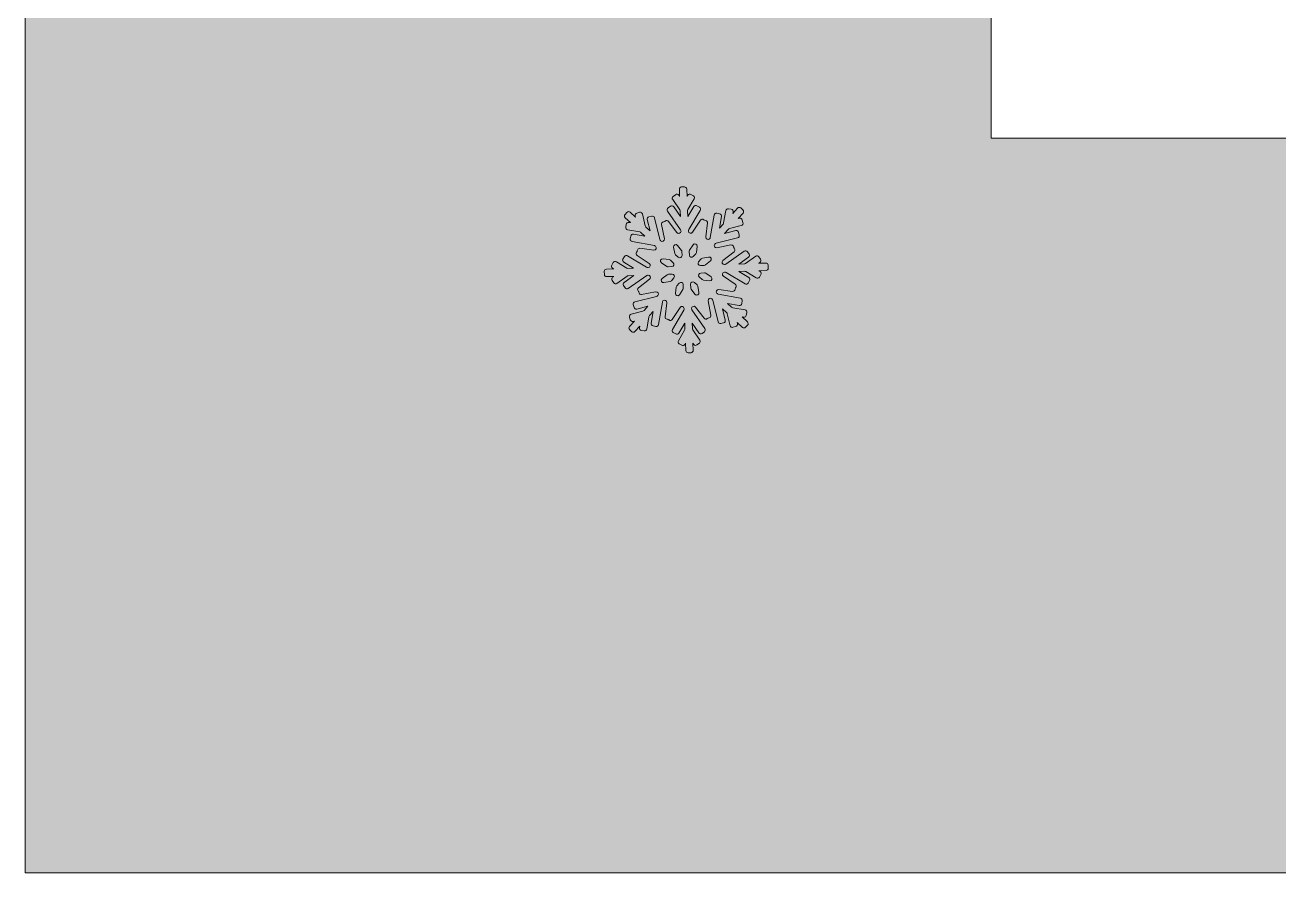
# Model space of a CAD drawing. Header units: millimetres. Extents: x 66 to 235, y -115 to -12.
# Drawn here: x 161.42 to 197.97, y -111.24 to -86.54 of the extents above; entities that cross this region are included whole.
import ezdxf

# ---------------------------------------------------------------- set-up
doc = ezdxf.new("R2010")
doc.units = ezdxf.units.MM
doc.header["$MEASUREMENT"] = 0
doc.layers.add('engraving', color=7, linetype='Continuous')
doc.layers.add('Layer 1', color=7, linetype='Continuous')

# ---------------------------------------------------------------- blocks, each defined once
blk = doc.blocks.new('block 2')
at = {"layer": 'engraving', "lineweight": 0}
for points, knots in [([(183.08, -93.535), (183.079, -93.499), (183.049, -93.471), (183.012, -93.472), (183.012, -93.472), (182.804, -93.48), (182.804, -93.48), (182.804, -93.48), (182.842, -93.453), (182.842, -93.453), (182.872, -93.432), (182.879, -93.392), (182.858, -93.362), (182.858, -93.362), (182.81, -93.292), (182.81, -93.292), (182.789, -93.262), (182.748, -93.254), (182.718, -93.275), (182.718, -93.275), (182.422, -93.484), (182.422, -93.484), (182.412, -93.492), (182.399, -93.496), (182.387, -93.496), (182.387, -93.496), (182.227, -93.503), (182.227, -93.503), (182.227, -93.503), (182.509, -93.304), (182.509, -93.304), (182.538, -93.283), (182.545, -93.242), (182.525, -93.213), (182.525, -93.213), (182.476, -93.143), (182.476, -93.143), (182.455, -93.113), (182.414, -93.105), (182.384, -93.126), (182.384, -93.126), (181.846, -93.507), (181.846, -93.507), (181.835, -93.514), (181.823, -93.518), (181.81, -93.519), (181.81, -93.519), (181.807, -93.519), (181.807, -93.519), (181.744, -93.521), (181.714, -93.441), (181.764, -93.402), (181.764, -93.402), (182.087, -93.147), (182.087, -93.147), (182.115, -93.125), (182.121, -93.084), (182.099, -93.056), (182.099, -93.056), (182.088, -93.042), (182.088, -93.042), (182.082, -93.034), (182.078, -93.025), (182.076, -93.015), (182.076, -93.015), (182.073, -92.998), (182.073, -92.998), (182.066, -92.963), (182.031, -92.94), (181.995, -92.947), (181.995, -92.947), (181.588, -93.028), (181.588, -93.028), (181.525, -93.041), (181.484, -92.966), (181.526, -92.92), (181.526, -92.92), (181.533, -92.912), (181.533, -92.912), (181.542, -92.903), (181.553, -92.896), (181.566, -92.893), (181.566, -92.893), (182.191, -92.736), (182.191, -92.736), (182.226, -92.727), (182.248, -92.692), (182.239, -92.656), (182.239, -92.656), (182.218, -92.573), (182.218, -92.573), (182.209, -92.538), (182.174, -92.517), (182.139, -92.525), (182.139, -92.525), (181.811, -92.608), (181.811, -92.608), (181.811, -92.608), (181.924, -92.484), (181.924, -92.484), (181.933, -92.474), (181.944, -92.468), (181.956, -92.465), (181.956, -92.465), (182.299, -92.378), (182.299, -92.378), (182.334, -92.37), (182.356, -92.334), (182.347, -92.299), (182.347, -92.299), (182.326, -92.216), (182.326, -92.216), (182.318, -92.181), (182.282, -92.159), (182.247, -92.168), (182.247, -92.168), (182.202, -92.179), (182.202, -92.179), (182.202, -92.179), (182.349, -92.018), (182.349, -92.018), (182.373, -91.992), (182.371, -91.951), (182.345, -91.926), (182.345, -91.926), (182.283, -91.868), (182.283, -91.868), (182.256, -91.843), (182.214, -91.845), (182.19, -91.872), (182.19, -91.872), (182.049, -92.026), (182.049, -92.026), (182.049, -92.026), (182.057, -91.98), (182.057, -91.98), (182.064, -91.944), (182.04, -91.91), (182.004, -91.904), (182.004, -91.904), (181.921, -91.889), (181.921, -91.889), (181.886, -91.882), (181.851, -91.906), (181.845, -91.942), (181.845, -91.942), (181.782, -92.303), (181.782, -92.303), (181.78, -92.315), (181.775, -92.327), (181.766, -92.336), (181.766, -92.336), (181.659, -92.454), (181.659, -92.454), (181.659, -92.454), (181.718, -92.113), (181.718, -92.113), (181.724, -92.077), (181.7, -92.043), (181.665, -92.037), (181.665, -92.037), (181.582, -92.022), (181.582, -92.022), (181.546, -92.015), (181.512, -92.039), (181.506, -92.075), (181.506, -92.075), (181.391, -92.731), (181.391, -92.731), (181.389, -92.743), (181.384, -92.755), (181.375, -92.764), (181.375, -92.764), (181.375, -92.764), (181.375, -92.764), (181.332, -92.811), (181.254, -92.775), (181.262, -92.712), (181.262, -92.712), (181.311, -92.303), (181.311, -92.303), (181.316, -92.267), (181.29, -92.235), (181.254, -92.23), (181.254, -92.23), (181.239, -92.228), (181.239, -92.228), (181.229, -92.227), (181.219, -92.223), (181.21, -92.217), (181.21, -92.217), (181.197, -92.209), (181.197, -92.209), (181.167, -92.188), (181.126, -92.196), (181.106, -92.227), (181.106, -92.227), (180.877, -92.573), (180.877, -92.573), (180.842, -92.626), (180.759, -92.603), (180.756, -92.54), (180.756, -92.54), (180.756, -92.533), (180.756, -92.533), (180.756, -92.52), (180.759, -92.507), (180.765, -92.496), (180.765, -92.496), (181.097, -91.937), (181.097, -91.937), (181.116, -91.906), (181.106, -91.866), (181.075, -91.847), (181.075, -91.847), (181.003, -91.803), (181.003, -91.803), (180.972, -91.784), (180.931, -91.794), (180.912, -91.825), (180.912, -91.825), (180.739, -92.117), (180.739, -92.117), (180.739, -92.117), (180.733, -91.949), (180.733, -91.949), (180.732, -91.937), (180.735, -91.924), (180.742, -91.913), (180.742, -91.913), (180.924, -91.606), (180.924, -91.606), (180.942, -91.575), (180.932, -91.535), (180.902, -91.516), (180.902, -91.516), (180.829, -91.472), (180.829, -91.472), (180.798, -91.453), (180.757, -91.463), (180.739, -91.495), (180.739, -91.495), (180.716, -91.534), (180.716, -91.534), (180.716, -91.534), (180.707, -91.316), (180.707, -91.316), (180.705, -91.28), (180.675, -91.252), (180.639, -91.253), (180.639, -91.253), (180.555, -91.256), (180.555, -91.256), (180.518, -91.258), (180.49, -91.288), (180.492, -91.324), (180.492, -91.324), (180.5, -91.534), (180.5, -91.534), (180.5, -91.534), (180.475, -91.497), (180.475, -91.497), (180.454, -91.467), (180.413, -91.46), (180.383, -91.481), (180.383, -91.481), (180.314, -91.53), (180.314, -91.53), (180.284, -91.551), (180.277, -91.591), (180.298, -91.621), (180.298, -91.621), (180.506, -91.922), (180.506, -91.922), (180.513, -91.932), (180.517, -91.944), (180.517, -91.957), (180.517, -91.957), (180.524, -92.118), (180.524, -92.118), (180.524, -92.118), (180.328, -91.835), (180.328, -91.835), (180.307, -91.805), (180.266, -91.797), (180.236, -91.818), (180.236, -91.818), (180.167, -91.867), (180.167, -91.867), (180.138, -91.888), (180.131, -91.928), (180.151, -91.958), (180.151, -91.958), (180.529, -92.505), (180.529, -92.505), (180.536, -92.515), (180.54, -92.527), (180.541, -92.54), (180.541, -92.54), (180.541, -92.541), (180.541, -92.541), (180.543, -92.605), (180.462, -92.634), (180.423, -92.584), (180.423, -92.584), (180.175, -92.261), (180.175, -92.261), (180.152, -92.232), (180.111, -92.227), (180.082, -92.249), (180.082, -92.249), (180.07, -92.259), (180.07, -92.259), (180.062, -92.265), (180.052, -92.27), (180.042, -92.272), (180.042, -92.272), (180.027, -92.275), (180.027, -92.275), (179.991, -92.282), (179.968, -92.316), (179.975, -92.352), (179.975, -92.352), (180.056, -92.763), (180.056, -92.763), (180.069, -92.826), (179.994, -92.867), (179.947, -92.824), (179.947, -92.824), (179.943, -92.82), (179.943, -92.82), (179.934, -92.812), (179.927, -92.8), (179.924, -92.788), (179.924, -92.788), (179.767, -92.154), (179.767, -92.154), (179.759, -92.118), (179.723, -92.097), (179.688, -92.106), (179.688, -92.106), (179.606, -92.126), (179.606, -92.126), (179.571, -92.135), (179.55, -92.171), (179.558, -92.206), (179.558, -92.206), (179.64, -92.537), (179.64, -92.537), (179.64, -92.537), (179.519, -92.424), (179.519, -92.424), (179.51, -92.415), (179.503, -92.404), (179.5, -92.391), (179.5, -92.391), (179.414, -92.043), (179.414, -92.043), (179.405, -92.008), (179.37, -91.987), (179.334, -91.995), (179.334, -91.995), (179.253, -92.016), (179.253, -92.016), (179.217, -92.025), (179.196, -92.06), (179.205, -92.095), (179.205, -92.095), (179.216, -92.14), (179.216, -92.14), (179.216, -92.14), (179.058, -91.993), (179.058, -91.993), (179.032, -91.968), (178.99, -91.97), (178.965, -91.997), (178.965, -91.997), (178.908, -92.059), (178.908, -92.059), (178.884, -92.086), (178.885, -92.127), (178.912, -92.152), (178.912, -92.152), (179.066, -92.296), (179.066, -92.296), (179.066, -92.296), (179.021, -92.288), (179.021, -92.288), (178.985, -92.281), (178.951, -92.305), (178.944, -92.341), (178.944, -92.341), (178.93, -92.425), (178.93, -92.425), (178.923, -92.461), (178.947, -92.495), (178.983, -92.501), (178.983, -92.501), (179.339, -92.565), (179.339, -92.565), (179.351, -92.568), (179.363, -92.573), (179.372, -92.582), (179.372, -92.582), (179.49, -92.692), (179.49, -92.692), (179.49, -92.692), (179.153, -92.631), (179.153, -92.631), (179.117, -92.625), (179.083, -92.649), (179.077, -92.685), (179.077, -92.685), (179.062, -92.769), (179.062, -92.769), (179.056, -92.805), (179.08, -92.838), (179.115, -92.845), (179.115, -92.845), (179.763, -92.962), (179.763, -92.962), (179.776, -92.964), (179.787, -92.97), (179.796, -92.979), (179.796, -92.979), (179.799, -92.982), (179.799, -92.982), (179.846, -93.025), (179.809, -93.103), (179.746, -93.095), (179.746, -93.095), (179.342, -93.043), (179.342, -93.043), (179.306, -93.039), (179.273, -93.064), (179.269, -93.1), (179.269, -93.1), (179.267, -93.117), (179.267, -93.117), (179.266, -93.127), (179.262, -93.137), (179.257, -93.145), (179.257, -93.145), (179.247, -93.159), (179.247, -93.159), (179.228, -93.189), (179.236, -93.229), (179.265, -93.25), (179.265, -93.25), (179.613, -93.485), (179.613, -93.485), (179.666, -93.521), (179.642, -93.603), (179.579, -93.605), (179.579, -93.605), (179.571, -93.606), (179.571, -93.606), (179.558, -93.606), (179.545, -93.603), (179.534, -93.596), (179.534, -93.596), (178.981, -93.259), (178.981, -93.259), (178.95, -93.24), (178.909, -93.25), (178.89, -93.282), (178.89, -93.282), (178.847, -93.355), (178.847, -93.355), (178.829, -93.386), (178.839, -93.426), (178.869, -93.444), (178.869, -93.444), (179.16, -93.622), (179.16, -93.622), (179.16, -93.622), (178.994, -93.628), (178.994, -93.628), (178.981, -93.628), (178.969, -93.625), (178.958, -93.618), (178.958, -93.618), (178.655, -93.434), (178.655, -93.434), (178.623, -93.415), (178.583, -93.425), (178.564, -93.456), (178.564, -93.456), (178.521, -93.53), (178.521, -93.53), (178.502, -93.561), (178.512, -93.6), (178.543, -93.619), (178.543, -93.619), (178.584, -93.644), (178.584, -93.644), (178.584, -93.644), (178.368, -93.652), (178.368, -93.652), (178.332, -93.654), (178.303, -93.684), (178.305, -93.72), (178.305, -93.72), (178.308, -93.806), (178.308, -93.806), (178.31, -93.842), (178.34, -93.87), (178.376, -93.869), (178.376, -93.869), (178.585, -93.861), (178.585, -93.861), (178.585, -93.861), (178.547, -93.888), (178.547, -93.888), (178.517, -93.909), (178.51, -93.95), (178.53, -93.979), (178.53, -93.979), (178.579, -94.049), (178.579, -94.049), (178.6, -94.079), (178.641, -94.087), (178.671, -94.066), (178.671, -94.066), (178.967, -93.857), (178.967, -93.857), (178.977, -93.849), (178.989, -93.845), (179.002, -93.845), (179.002, -93.845), (179.162, -93.839), (179.162, -93.839), (179.162, -93.839), (178.88, -94.037), (178.88, -94.037), (178.851, -94.058), (178.844, -94.099), (178.864, -94.128), (178.864, -94.128), (178.913, -94.199), (178.913, -94.199), (178.933, -94.229), (178.975, -94.236), (179.004, -94.215), (179.004, -94.215), (179.543, -93.834), (179.543, -93.834), (179.554, -93.827), (179.566, -93.823), (179.578, -93.822), (179.578, -93.822), (179.582, -93.822), (179.582, -93.822), (179.645, -93.82), (179.675, -93.9), (179.625, -93.939), (179.625, -93.939), (179.302, -94.194), (179.302, -94.194), (179.273, -94.216), (179.268, -94.257), (179.29, -94.285), (179.29, -94.285), (179.301, -94.299), (179.301, -94.299), (179.307, -94.307), (179.311, -94.316), (179.313, -94.326), (179.313, -94.326), (179.316, -94.343), (179.316, -94.343), (179.323, -94.378), (179.358, -94.401), (179.393, -94.394), (179.393, -94.394), (179.801, -94.313), (179.801, -94.313), (179.863, -94.301), (179.905, -94.375), (179.863, -94.422), (179.863, -94.422), (179.856, -94.429), (179.856, -94.429), (179.847, -94.439), (179.836, -94.445), (179.823, -94.448), (179.823, -94.448), (179.198, -94.605), (179.198, -94.605), (179.163, -94.614), (179.141, -94.65), (179.15, -94.685), (179.15, -94.685), (179.171, -94.768), (179.171, -94.768), (179.179, -94.803), (179.215, -94.825), (179.25, -94.816), (179.25, -94.816), (179.578, -94.734), (179.578, -94.734), (179.578, -94.734), (179.465, -94.857), (179.465, -94.857), (179.456, -94.867), (179.445, -94.874), (179.432, -94.877), (179.432, -94.877), (179.09, -94.963), (179.09, -94.963), (179.055, -94.971), (179.033, -95.007), (179.042, -95.042), (179.042, -95.042), (179.063, -95.125), (179.063, -95.125), (179.071, -95.161), (179.107, -95.182), (179.142, -95.173), (179.142, -95.173), (179.187, -95.162), (179.187, -95.162), (179.187, -95.162), (179.04, -95.323), (179.04, -95.323), (179.016, -95.349), (179.017, -95.39), (179.044, -95.415), (179.044, -95.415), (179.106, -95.473), (179.106, -95.473), (179.132, -95.498), (179.174, -95.496), (179.199, -95.469), (179.199, -95.469), (179.339, -95.316), (179.339, -95.316), (179.339, -95.316), (179.331, -95.362), (179.331, -95.362), (179.325, -95.397), (179.349, -95.431), (179.384, -95.437), (179.384, -95.437), (179.467, -95.452), (179.467, -95.452), (179.503, -95.459), (179.537, -95.435), (179.544, -95.399), (179.544, -95.399), (179.607, -95.038), (179.607, -95.038), (179.609, -95.026), (179.614, -95.015), (179.623, -95.005), (179.623, -95.005), (179.73, -94.887), (179.73, -94.887), (179.73, -94.887), (179.671, -95.229), (179.671, -95.229), (179.665, -95.264), (179.688, -95.298), (179.724, -95.304), (179.724, -95.304), (179.807, -95.319), (179.807, -95.319), (179.843, -95.326), (179.877, -95.302), (179.883, -95.266), (179.883, -95.266), (179.997, -94.61), (179.997, -94.61), (180, -94.598), (180.005, -94.586), (180.014, -94.577), (180.014, -94.577), (180.014, -94.577), (180.014, -94.577), (180.057, -94.53), (180.135, -94.566), (180.127, -94.629), (180.127, -94.629), (180.077, -95.038), (180.077, -95.038), (180.073, -95.074), (180.099, -95.106), (180.134, -95.111), (180.134, -95.111), (180.15, -95.113), (180.15, -95.113), (180.16, -95.114), (180.17, -95.118), (180.179, -95.124), (180.179, -95.124), (180.192, -95.132), (180.192, -95.132), (180.222, -95.153), (180.263, -95.145), (180.283, -95.114), (180.283, -95.114), (180.512, -94.768), (180.512, -94.768), (180.547, -94.715), (180.63, -94.738), (180.632, -94.801), (180.632, -94.801), (180.633, -94.809), (180.633, -94.809), (180.633, -94.821), (180.63, -94.834), (180.624, -94.845), (180.624, -94.845), (180.291, -95.405), (180.291, -95.405), (180.273, -95.436), (180.283, -95.475), (180.314, -95.494), (180.314, -95.494), (180.386, -95.538), (180.386, -95.538), (180.417, -95.557), (180.458, -95.547), (180.477, -95.516), (180.477, -95.516), (180.649, -95.224), (180.649, -95.224), (180.649, -95.224), (180.656, -95.392), (180.656, -95.392), (180.657, -95.405), (180.654, -95.417), (180.647, -95.428), (180.647, -95.428), (180.465, -95.735), (180.465, -95.735), (180.447, -95.766), (180.457, -95.806), (180.487, -95.825), (180.487, -95.825), (180.56, -95.869), (180.56, -95.869), (180.591, -95.888), (180.631, -95.878), (180.65, -95.846), (180.65, -95.846), (180.673, -95.808), (180.673, -95.808), (180.673, -95.808), (180.682, -96.025), (180.682, -96.025), (180.683, -96.061), (180.714, -96.09), (180.75, -96.088), (180.75, -96.088), (180.834, -96.085), (180.834, -96.085), (180.87, -96.084), (180.899, -96.053), (180.897, -96.017), (180.897, -96.017), (180.889, -95.807), (180.889, -95.807), (180.889, -95.807), (180.914, -95.844), (180.914, -95.844), (180.935, -95.874), (180.976, -95.881), (181.006, -95.86), (181.006, -95.86), (181.075, -95.811), (181.075, -95.811), (181.105, -95.791), (181.112, -95.75), (181.091, -95.72), (181.091, -95.72), (180.883, -95.419), (180.883, -95.419), (180.876, -95.409), (180.872, -95.397), (180.872, -95.385), (180.872, -95.385), (180.865, -95.223), (180.865, -95.223), (180.865, -95.223), (181.061, -95.507), (181.061, -95.507), (181.081, -95.537), (181.123, -95.544), (181.153, -95.523), (181.153, -95.523), (181.222, -95.474), (181.222, -95.474), (181.251, -95.453), (181.258, -95.413), (181.238, -95.383), (181.238, -95.383), (180.86, -94.836), (180.86, -94.836), (180.853, -94.826), (180.848, -94.814), (180.848, -94.801), (180.848, -94.801), (180.848, -94.8), (180.848, -94.8), (180.845, -94.736), (180.926, -94.707), (180.965, -94.758), (180.965, -94.758), (181.214, -95.081), (181.214, -95.081), (181.236, -95.109), (181.278, -95.115), (181.307, -95.092), (181.307, -95.092), (181.319, -95.082), (181.319, -95.082), (181.327, -95.076), (181.337, -95.072), (181.347, -95.07), (181.347, -95.07), (181.362, -95.066), (181.362, -95.066), (181.398, -95.059), (181.421, -95.025), (181.414, -94.989), (181.414, -94.989), (181.333, -94.578), (181.333, -94.578), (181.32, -94.515), (181.395, -94.474), (181.442, -94.517), (181.442, -94.517), (181.446, -94.521), (181.446, -94.521), (181.455, -94.53), (181.462, -94.541), (181.465, -94.553), (181.465, -94.553), (181.621, -95.187), (181.621, -95.187), (181.63, -95.223), (181.666, -95.244), (181.701, -95.235), (181.701, -95.235), (181.783, -95.215), (181.783, -95.215), (181.818, -95.206), (181.839, -95.171), (181.831, -95.136), (181.831, -95.136), (181.749, -94.804), (181.749, -94.804), (181.749, -94.804), (181.87, -94.918), (181.87, -94.918), (181.879, -94.926), (181.886, -94.937), (181.889, -94.95), (181.889, -94.95), (181.975, -95.298), (181.975, -95.298), (181.984, -95.333), (182.019, -95.355), (182.055, -95.346), (182.055, -95.346), (182.136, -95.325), (182.136, -95.325), (182.171, -95.316), (182.193, -95.281), (182.184, -95.246), (182.184, -95.246), (182.173, -95.201), (182.173, -95.201), (182.173, -95.201), (182.33, -95.348), (182.33, -95.348), (182.357, -95.373), (182.399, -95.371), (182.424, -95.344), (182.424, -95.344), (182.481, -95.282), (182.481, -95.282), (182.505, -95.255), (182.503, -95.214), (182.477, -95.19), (182.477, -95.19), (182.323, -95.045), (182.323, -95.045), (182.323, -95.045), (182.368, -95.054), (182.368, -95.054), (182.404, -95.06), (182.438, -95.036), (182.444, -95), (182.444, -95), (182.459, -94.916), (182.459, -94.916), (182.465, -94.88), (182.442, -94.847), (182.406, -94.84), (182.406, -94.84), (182.05, -94.776), (182.05, -94.776), (182.038, -94.774), (182.026, -94.768), (182.017, -94.759), (182.017, -94.759), (181.899, -94.649), (181.899, -94.649), (181.899, -94.649), (182.236, -94.71), (182.236, -94.71), (182.272, -94.716), (182.306, -94.692), (182.312, -94.656), (182.312, -94.656), (182.327, -94.572), (182.327, -94.572), (182.333, -94.537), (182.309, -94.503), (182.274, -94.496), (182.274, -94.496), (181.626, -94.379), (181.626, -94.379), (181.613, -94.377), (181.602, -94.371), (181.593, -94.362), (181.593, -94.362), (181.589, -94.36), (181.589, -94.36), (181.543, -94.316), (181.579, -94.239), (181.643, -94.247), (181.643, -94.247), (182.046, -94.298), (182.046, -94.298), (182.082, -94.302), (182.115, -94.277), (182.12, -94.241), (182.12, -94.241), (182.122, -94.224), (182.122, -94.224), (182.123, -94.214), (182.127, -94.204), (182.132, -94.196), (182.132, -94.196), (182.141, -94.182), (182.141, -94.182), (182.161, -94.152), (182.153, -94.112), (182.123, -94.092), (182.123, -94.092), (181.776, -93.856), (181.776, -93.856), (181.723, -93.82), (181.747, -93.738), (181.81, -93.736), (181.81, -93.736), (181.818, -93.736), (181.818, -93.736), (181.831, -93.735), (181.844, -93.738), (181.855, -93.745), (181.855, -93.745), (182.408, -94.082), (182.408, -94.082), (182.439, -94.101), (182.48, -94.091), (182.498, -94.059), (182.498, -94.059), (182.542, -93.986), (182.542, -93.986), (182.56, -93.955), (182.55, -93.915), (182.52, -93.897), (182.52, -93.897), (182.229, -93.72), (182.229, -93.72), (182.229, -93.72), (182.394, -93.713), (182.394, -93.713), (182.407, -93.713), (182.42, -93.716), (182.431, -93.723), (182.431, -93.723), (182.734, -93.907), (182.734, -93.907), (182.765, -93.926), (182.806, -93.916), (182.825, -93.885), (182.825, -93.885), (182.868, -93.811), (182.868, -93.811), (182.886, -93.781), (182.877, -93.741), (182.846, -93.722), (182.846, -93.722), (182.805, -93.697), (182.805, -93.697), (182.805, -93.697), (183.021, -93.689), (183.021, -93.689), (183.057, -93.688), (183.085, -93.657), (183.084, -93.621), (183.084, -93.621), (183.08, -93.535), (183.08, -93.535)], [0, 0, 0, 0, 1, 1, 1, 2, 2, 2, 3, 3, 3, 4, 4, 4, 5, 5, 5, 6, 6, 6, 7, 7, 7, 8, 8, 8, 9, 9, 9, 10, 10, 10, 11, 11, 11, 12, 12, 12, 13, 13, 13, 14, 14, 14, 15, 15, 15, 16, 16, 16, 17, 17, 17, 18, 18, 18, 19, 19, 19, 20, 20, 20, 21, 21, 21, 22, 22, 22, 23, 23, 23, 24, 24, 24, 25, 25, 25, 26, 26, 26, 27, 27, 27, 28, 28, 28, 29, 29, 29, 30, 30, 30, 31, 31, 31, 32, 32, 32, 33, 33, 33, 34, 34, 34, 35, 35, 35, 36, 36, 36, 37, 37, 37, 38, 38, 38, 39, 39, 39, 40, 40, 40, 41, 41, 41, 42, 42, 42, 43, 43, 43, 44, 44, 44, 45, 45, 45, 46, 46, 46, 47, 47, 47, 48, 48, 48, 49, 49, 49, 50, 50, 50, 51, 51, 51, 52, 52, 52, 53, 53, 53, 54, 54, 54, 55, 55, 55, 56, 56, 56, 57, 57, 57, 58, 58, 58, 59, 59, 59, 60, 60, 60, 61, 61, 61, 62, 62, 62, 63, 63, 63, 64, 64, 64, 65, 65, 65, 66, 66, 66, 67, 67, 67, 68, 68, 68, 69, 69, 69, 70, 70, 70, 71, 71, 71, 72, 72, 72, 73, 73, 73, 74, 74, 74, 75, 75, 75, 76, 76, 76, 77, 77, 77, 78, 78, 78, 79, 79, 79, 80, 80, 80, 81, 81, 81, 82, 82, 82, 83, 83, 83, 84, 84, 84, 85, 85, 85, 86, 86, 86, 87, 87, 87, 88, 88, 88, 89, 89, 89, 90, 90, 90, 91, 91, 91, 92, 92, 92, 93, 93, 93, 94, 94, 94, 95, 95, 95, 96, 96, 96, 97, 97, 97, 98, 98, 98, 99, 99, 99, 100, 100, 100, 101, 101, 101, 102, 102, 102, 103, 103, 103, 104, 104, 104, 105, 105, 105, 106, 106, 106, 107, 107, 107, 108, 108, 108, 109, 109, 109, 110, 110, 110, 111, 111, 111, 112, 112, 112, 113, 113, 113, 114, 114, 114, 115, 115, 115, 116, 116, 116, 117, 117, 117, 118, 118, 118, 119, 119, 119, 120, 120, 120, 121, 121, 121, 122, 122, 122, 123, 123, 123, 124, 124, 124, 125, 125, 125, 126, 126, 126, 127, 127, 127, 128, 128, 128, 129, 129, 129, 130, 130, 130, 131, 131, 131, 132, 132, 132, 133, 133, 133, 134, 134, 134, 135, 135, 135, 136, 136, 136, 137, 137, 137, 138, 138, 138, 139, 139, 139, 140, 140, 140, 141, 141, 141, 142, 142, 142, 143, 143, 143, 144, 144, 144, 145, 145, 145, 146, 146, 146, 147, 147, 147, 148, 148, 148, 149, 149, 149, 150, 150, 150, 151, 151, 151, 152, 152, 152, 153, 153, 153, 154, 154, 154, 155, 155, 155, 156, 156, 156, 157, 157, 157, 158, 158, 158, 159, 159, 159, 160, 160, 160, 161, 161, 161, 162, 162, 162, 163, 163, 163, 164, 164, 164, 165, 165, 165, 166, 166, 166, 167, 167, 167, 168, 168, 168, 169, 169, 169, 170, 170, 170, 171, 171, 171, 172, 172, 172, 173, 173, 173, 174, 174, 174, 175, 175, 175, 176, 176, 176, 177, 177, 177, 178, 178, 178, 179, 179, 179, 180, 180, 180, 181, 181, 181, 182, 182, 182, 183, 183, 183, 184, 184, 184, 185, 185, 185, 186, 186, 186, 187, 187, 187, 188, 188, 188, 189, 189, 189, 190, 190, 190, 191, 191, 191, 192, 192, 192, 193, 193, 193, 194, 194, 194, 195, 195, 195, 196, 196, 196, 197, 197, 197, 198, 198, 198, 199, 199, 199, 200, 200, 200, 201, 201, 201, 202, 202, 202, 203, 203, 203, 204, 204, 204, 205, 205, 205, 206, 206, 206, 207, 207, 207, 208, 208, 208, 209, 209, 209, 210, 210, 210, 211, 211, 211, 212, 212, 212, 213, 213, 213, 214, 214, 214, 215, 215, 215, 216, 216, 216, 217, 217, 217, 218, 218, 218, 219, 219, 219, 220, 220, 220, 221, 221, 221, 222, 222, 222, 223, 223, 223, 224, 224, 224, 225, 225, 225, 226, 226, 226, 227, 227, 227, 228, 228, 228, 229, 229, 229, 230, 230, 230, 231, 231, 231, 232, 232, 232, 233, 233, 233, 234, 234, 234, 235, 235, 235, 236, 236, 236, 237, 237, 237, 238, 238, 238, 239, 239, 239, 240, 240, 240, 241, 241, 241, 242, 242, 242, 243, 243, 243, 244, 244, 244, 245, 245, 245, 246, 246, 246, 247, 247, 247, 248, 248, 248, 249, 249, 249, 250, 250, 250, 251, 251, 251, 252, 252, 252, 253, 253, 253, 254, 254, 254, 255, 255, 255, 256, 256, 256, 257, 257, 257, 258, 258, 258, 259, 259, 259, 260, 260, 260, 261, 261, 261, 262, 262, 262, 263, 263, 263, 264, 264, 264, 265, 265, 265, 266, 266, 266, 267, 267, 267, 268, 268, 268, 269, 269, 269, 270, 270, 270, 271, 271, 271, 272, 272, 272, 273, 273, 273, 274, 274, 274, 275, 275, 275, 276, 276, 276, 277, 277, 277, 278, 278, 278, 279, 279, 279, 280, 280, 280, 281, 281, 281, 282, 282, 282, 283, 283, 283, 284, 284, 284, 285, 285, 285, 286, 286, 286, 287, 287, 287, 288, 288, 288, 289, 289, 289, 290, 290, 290, 291, 291, 291, 292, 292, 292, 293, 293, 293, 294, 294, 294, 295, 295, 295, 296, 296, 296, 297, 297, 297, 298, 298, 298, 299, 299, 299, 300, 300, 300, 301, 301, 301, 302, 302, 302, 303, 303, 303, 304, 304, 304, 305, 305, 305, 306, 306, 306, 307, 307, 307, 308, 308, 308, 309, 309, 309, 310, 310, 310, 311, 311, 311, 312, 312, 312, 313, 313, 313, 314, 314, 314, 315, 315, 315, 316, 316, 316, 317, 317, 317, 318, 318, 318, 319, 319, 319, 320, 320, 320, 321, 321, 321, 322, 322, 322, 323, 323, 323, 324, 324, 324, 325, 325, 325, 326, 326, 326, 327, 327, 327, 328, 328, 328, 329, 329, 329, 330, 330, 330, 331, 331, 331, 332, 332, 332, 333, 333, 333, 334, 334, 334, 335, 335, 335, 336, 336, 336, 336]), ([(180.442, -92.961), (180.442, -92.961), (180.552, -93.104), (180.552, -93.104), (180.56, -93.115), (180.565, -93.128), (180.565, -93.141), (180.565, -93.141), (180.57, -93.252), (180.57, -93.252), (180.572, -93.311), (180.502, -93.343), (180.459, -93.303), (180.459, -93.303), (180.38, -93.229), (180.38, -93.229), (180.37, -93.22), (180.363, -93.207), (180.361, -93.194), (180.361, -93.194), (180.325, -93.014), (180.325, -93.014), (180.312, -92.946), (180.399, -92.906), (180.442, -92.961)], [0, 0, 0, 0, 1, 1, 1, 2, 2, 2, 3, 3, 3, 4, 4, 4, 5, 5, 5, 6, 6, 6, 7, 7, 7, 8, 8, 8, 8]), ([(180.785, -93.244), (180.785, -93.244), (180.78, -93.134), (180.78, -93.134), (180.78, -93.12), (180.784, -93.106), (180.791, -93.095), (180.791, -93.095), (180.891, -92.943), (180.891, -92.943), (180.929, -92.886), (181.019, -92.919), (181.011, -92.987), (181.011, -92.987), (180.989, -93.169), (180.989, -93.169), (180.987, -93.183), (180.981, -93.196), (180.972, -93.206), (180.972, -93.206), (180.899, -93.286), (180.899, -93.286), (180.859, -93.329), (180.787, -93.303), (180.785, -93.244)], [0, 0, 0, 0, 1, 1, 1, 2, 2, 2, 3, 3, 3, 4, 4, 4, 5, 5, 5, 6, 6, 6, 7, 7, 7, 8, 8, 8, 8]), ([(180.125, -93.571), (180.125, -93.571), (179.971, -93.467), (179.971, -93.467), (179.914, -93.428), (179.948, -93.339), (180.016, -93.348), (180.016, -93.348), (180.197, -93.371), (180.197, -93.371), (180.211, -93.372), (180.224, -93.378), (180.234, -93.388), (180.234, -93.388), (180.316, -93.465), (180.316, -93.465), (180.359, -93.505), (180.332, -93.576), (180.274, -93.578), (180.274, -93.578), (180.165, -93.583), (180.165, -93.583), (180.151, -93.583), (180.137, -93.579), (180.125, -93.571)], [0, 0, 0, 0, 1, 1, 1, 2, 2, 2, 3, 3, 3, 4, 4, 4, 5, 5, 5, 6, 6, 6, 7, 7, 7, 8, 8, 8, 8]), ([(181.055, -93.436), (181.055, -93.436), (181.13, -93.353), (181.13, -93.353), (181.14, -93.343), (181.152, -93.336), (181.166, -93.333), (181.166, -93.333), (181.346, -93.297), (181.346, -93.297), (181.414, -93.284), (181.454, -93.371), (181.399, -93.413), (181.399, -93.413), (181.254, -93.528), (181.254, -93.528), (181.243, -93.536), (181.23, -93.541), (181.216, -93.542), (181.216, -93.542), (181.106, -93.546), (181.106, -93.546), (181.047, -93.548), (181.015, -93.479), (181.055, -93.436)], [0, 0, 0, 0, 1, 1, 1, 2, 2, 2, 3, 3, 3, 4, 4, 4, 5, 5, 5, 6, 6, 6, 7, 7, 7, 8, 8, 8, 8]), ([(180.334, -93.905), (180.334, -93.905), (180.259, -93.988), (180.259, -93.988), (180.249, -93.998), (180.237, -94.005), (180.223, -94.008), (180.223, -94.008), (180.043, -94.044), (180.043, -94.044), (179.975, -94.057), (179.935, -93.971), (179.989, -93.928), (179.989, -93.928), (180.135, -93.813), (180.135, -93.813), (180.146, -93.805), (180.159, -93.8), (180.173, -93.799), (180.173, -93.799), (180.283, -93.795), (180.283, -93.795), (180.341, -93.793), (180.373, -93.862), (180.334, -93.905)], [0, 0, 0, 0, 1, 1, 1, 2, 2, 2, 3, 3, 3, 4, 4, 4, 5, 5, 5, 6, 6, 6, 7, 7, 7, 8, 8, 8, 8]), ([(181.263, -93.77), (181.263, -93.77), (181.417, -93.874), (181.417, -93.874), (181.474, -93.913), (181.441, -94.002), (181.372, -93.994), (181.372, -93.994), (181.192, -93.971), (181.192, -93.971), (181.178, -93.969), (181.165, -93.963), (181.155, -93.953), (181.155, -93.953), (181.073, -93.876), (181.073, -93.876), (181.03, -93.836), (181.057, -93.765), (181.115, -93.763), (181.115, -93.763), (181.224, -93.759), (181.224, -93.759), (181.238, -93.758), (181.252, -93.762), (181.263, -93.77)], [0, 0, 0, 0, 1, 1, 1, 2, 2, 2, 3, 3, 3, 4, 4, 4, 5, 5, 5, 6, 6, 6, 7, 7, 7, 8, 8, 8, 8]), ([(180.604, -94.097), (180.604, -94.097), (180.608, -94.208), (180.608, -94.208), (180.609, -94.221), (180.605, -94.235), (180.598, -94.246), (180.598, -94.246), (180.498, -94.398), (180.498, -94.398), (180.459, -94.456), (180.369, -94.422), (180.378, -94.354), (180.378, -94.354), (180.4, -94.172), (180.4, -94.172), (180.402, -94.158), (180.407, -94.146), (180.417, -94.135), (180.417, -94.135), (180.49, -94.055), (180.49, -94.055), (180.529, -94.012), (180.601, -94.038), (180.604, -94.097)], [0, 0, 0, 0, 1, 1, 1, 2, 2, 2, 3, 3, 3, 4, 4, 4, 5, 5, 5, 6, 6, 6, 7, 7, 7, 8, 8, 8, 8]), ([(180.947, -94.38), (180.947, -94.38), (180.837, -94.237), (180.837, -94.237), (180.829, -94.226), (180.824, -94.213), (180.824, -94.2), (180.824, -94.2), (180.819, -94.089), (180.819, -94.089), (180.817, -94.03), (180.887, -93.998), (180.929, -94.038), (180.929, -94.038), (181.009, -94.112), (181.009, -94.112), (181.019, -94.122), (181.025, -94.134), (181.028, -94.147), (181.028, -94.147), (181.064, -94.327), (181.064, -94.327), (181.077, -94.395), (180.99, -94.435), (180.947, -94.38)], [0, 0, 0, 0, 1, 1, 1, 2, 2, 2, 3, 3, 3, 4, 4, 4, 5, 5, 5, 6, 6, 6, 7, 7, 7, 8, 8, 8, 8])]:
    blk.add_open_spline(points, degree=3, knots=knots, dxfattribs=at)

msp = doc.modelspace()

# ---------------------------------------------------------------- hatches: boundary and pattern name
at = {"layer": 'Layer 1'}
h = msp.add_hatch(color=2, dxfattribs=at)
h.dxf.hatch_style = 2
edge = h.paths.add_edge_path()
edge.add_spline(control_points=[(189.578, -89.835), (189.578, -89.835), (189.578, -79.313), (189.578, -79.313), (189.578, -79.313), (229.416, -79.313), (229.416, -79.313), (229.416, -79.313), (229.416, -57.904), (229.416, -57.904), (229.416, -57.904), (189.578, -57.904), (189.578, -57.904), (189.578, -57.904), (189.578, -47.443), (189.578, -47.443), (189.578, -47.443), (233.43, -47.443), (233.43, -47.443), (233.43, -47.443), (233.43, -26.095), (233.43, -26.095), (233.43, -26.095), (205.577, -26.095), (205.577, -26.095), (204.814, -24.629), (203.335, -23.59), (201.607, -23.459), (203.112, -22.344), (204.092, -20.56), (204.092, -18.543), (204.092, -15.163), (201.352, -12.422), (197.972, -12.422), (194.591, -12.422), (191.851, -15.163), (191.851, -18.543), (191.851, -20.56), (192.831, -22.344), (194.336, -23.459), (192.608, -23.59), (191.129, -24.629), (190.366, -26.095), (190.366, -26.095), (161.418, -26.095), (161.418, -26.095), (161.418, -26.095), (161.418, -111.244), (161.418, -111.244), (161.418, -111.244), (234.525, -111.244), (234.525, -111.244), (234.525, -111.244), (234.525, -89.835), (234.525, -89.835), (234.525, -89.835), (189.578, -89.835), (189.578, -89.835)], knot_values=[0, 0, 0, 0, 1, 1, 1, 2, 2, 2, 3, 3, 3, 4, 4, 4, 5, 5, 5, 6, 6, 6, 7, 7, 7, 8, 8, 8, 9, 9, 9, 10, 10, 10, 11, 11, 11, 12, 12, 12, 13, 13, 13, 14, 14, 14, 15, 15, 15, 16, 16, 16, 17, 17, 17, 18, 18, 18, 19, 19, 19, 19], degree=3, periodic=1)
edge = h.paths.add_edge_path()
edge.add_spline(control_points=[(194.164, -18.543), (194.164, -16.444), (195.872, -14.736), (197.972, -14.736), (200.071, -14.736), (201.779, -16.444), (201.779, -18.543), (201.779, -20.643), (200.071, -22.351), (197.972, -22.351), (195.872, -22.351), (194.164, -20.643), (194.164, -18.543)], knot_values=[0, 0, 0, 0, 1, 1, 1, 2, 2, 2, 3, 3, 3, 4, 4, 4, 4], degree=3, periodic=1)

# ---------------------------------------------------------------- linework, layer by layer
at = {"layer": 'Layer 1', "lineweight": 0}
msp.add_open_spline([(189.578, -89.835), (189.578, -89.835), (189.578, -79.313), (189.578, -79.313), (189.578, -79.313), (229.416, -79.313), (229.416, -79.313), (229.416, -79.313), (229.416, -57.904), (229.416, -57.904), (229.416, -57.904), (189.578, -57.904), (189.578, -57.904), (189.578, -57.904), (189.578, -47.443), (189.578, -47.443), (189.578, -47.443), (233.43, -47.443), (233.43, -47.443), (233.43, -47.443), (233.43, -26.095), (233.43, -26.095), (233.43, -26.095), (205.577, -26.095), (205.577, -26.095), (204.814, -24.629), (203.335, -23.59), (201.607, -23.459), (203.112, -22.344), (204.092, -20.56), (204.092, -18.543), (204.092, -15.163), (201.352, -12.422), (197.972, -12.422), (194.591, -12.422), (191.851, -15.163), (191.851, -18.543), (191.851, -20.56), (192.831, -22.344), (194.336, -23.459), (192.608, -23.59), (191.129, -24.629), (190.366, -26.095), (190.366, -26.095), (161.418, -26.095), (161.418, -26.095), (161.418, -26.095), (161.418, -111.244), (161.418, -111.244), (161.418, -111.244), (234.525, -111.244), (234.525, -111.244), (234.525, -111.244), (234.525, -89.835), (234.525, -89.835), (234.525, -89.835), (189.578, -89.835), (189.578, -89.835)], degree=3, knots=[0, 0, 0, 0, 1, 1, 1, 2, 2, 2, 3, 3, 3, 4, 4, 4, 5, 5, 5, 6, 6, 6, 7, 7, 7, 8, 8, 8, 9, 9, 9, 10, 10, 10, 11, 11, 11, 12, 12, 12, 13, 13, 13, 14, 14, 14, 15, 15, 15, 16, 16, 16, 17, 17, 17, 18, 18, 18, 19, 19, 19, 19], dxfattribs=at)

# ---------------------------------------------------------------- block references
at = {"layer": 'engraving'}
msp.add_blockref('block 2', (0, 0), dxfattribs=at)

doc.saveas('drawing.dxf')
